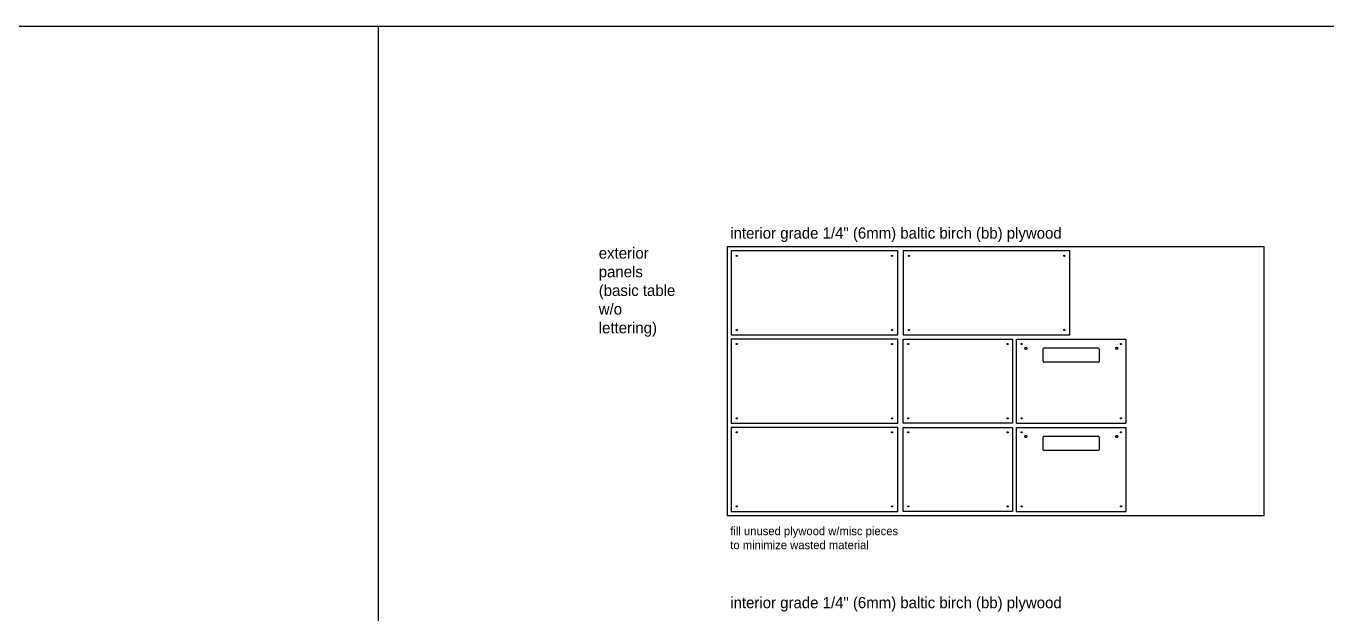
# Model space of a CAD drawing. Header units: inches. Extents: x -747 to 373, y -841 to -415.
# Drawn here: x -415.4 to -183, y -631.9 to -526.9 of the extents above; entities that cross this region are included whole.
import ezdxf

# ---------------------------------------------------------------- set-up
doc = ezdxf.new("R2010")
doc.units = ezdxf.units.IN
doc.header["$MEASUREMENT"] = 0
for name, color, linetype in [('T_ANNO', 6, 'Continuous'), ('T_CUT_HOLE_3_16_INCH', 2, 'Continuous'), ('T_CUT_HOLE_3_8_INCH', 4, 'Continuous'), ('T_CUT_THRU', 7, 'Continuous')]:
    doc.layers.add(name, color=color, linetype=linetype)

msp = doc.modelspace()

# ---------------------------------------------------------------- linework, layer by layer
at = {"layer": 'T_ANNO'}
for p, q in [((-666.26, -526.89), (372.7, -526.89)), ((-352.48, -526.89), (-352.48, -767.12))]:
    msp.add_line(p, q, dxfattribs=at)
msp.add_lwpolyline([(-290.17, -614.31), (-194.17, -614.31), (-194.17, -566.31), (-290.17, -566.31)], close=True, dxfattribs=at)
at = {"layer": 'T_CUT_HOLE_3_16_INCH'}
for p, q in [((-288.51, -567.9), (-288.49, -567.88)), ((-288.51, -567.9), (-288.49, -567.88)), ((-288.51, -567.92), (-288.51, -567.9)), ((-288.51, -567.92), (-288.51, -567.9)), ((-288.51, -567.95), (-288.51, -567.92)), ((-288.51, -567.95), (-288.51, -567.92)), ((-288.51, -567.97), (-288.51, -567.95)), ((-288.51, -567.97), (-288.51, -567.95)), ((-288.5, -567.99), (-288.51, -567.97)), ((-288.5, -567.99), (-288.51, -567.97)), ((-288.48, -568.01), (-288.5, -567.99)), ((-288.48, -568.01), (-288.5, -567.99)), ((-288.49, -567.88), (-288.47, -567.86)), ((-288.49, -567.88), (-288.47, -567.86)), ((-288.46, -568.02), (-288.48, -568.01)), ((-288.46, -568.02), (-288.48, -568.01)), ((-288.47, -567.86), (-288.45, -567.85)), ((-288.47, -567.86), (-288.45, -567.85)), ((-288.44, -568.03), (-288.46, -568.02)), ((-288.44, -568.03), (-288.46, -568.02)), ((-288.45, -567.85), (-288.43, -567.84)), ((-288.45, -567.85), (-288.43, -567.84)), ((-288.41, -568.03), (-288.44, -568.03)), ((-288.41, -568.03), (-288.44, -568.03)), ((-288.43, -567.84), (-288.4, -567.85)), ((-288.43, -567.84), (-288.4, -567.85)), ((-288.39, -568.03), (-288.41, -568.03)), ((-288.39, -568.03), (-288.41, -568.03)), ((-288.4, -567.85), (-288.38, -567.85)), ((-288.4, -567.85), (-288.38, -567.85)), ((-288.37, -568.02), (-288.39, -568.03)), ((-288.37, -568.02), (-288.39, -568.03)), ((-288.38, -567.85), (-288.36, -567.87)), ((-288.38, -567.85), (-288.36, -567.87)), ((-288.35, -568), (-288.37, -568.02)), ((-288.35, -568), (-288.37, -568.02)), ((-288.36, -567.87), (-288.34, -567.89)), ((-288.36, -567.87), (-288.34, -567.89)), ((-288.34, -567.98), (-288.35, -568)), ((-288.34, -567.98), (-288.35, -568)), ((-288.34, -567.89), (-288.33, -567.91)), ((-288.34, -567.89), (-288.33, -567.91)), ((-288.33, -567.96), (-288.34, -567.98)), ((-288.33, -567.96), (-288.34, -567.98)), ((-288.33, -567.91), (-288.33, -567.93)), ((-288.33, -567.91), (-288.33, -567.93)), ((-288.33, -567.93), (-288.33, -567.96)), ((-288.33, -567.93), (-288.33, -567.96)), ((-260.76, -567.9), (-260.74, -567.88)), ((-260.76, -567.92), (-260.76, -567.9)), ((-260.76, -567.95), (-260.76, -567.92)), ((-260.76, -567.97), (-260.76, -567.95)), ((-260.75, -567.99), (-260.76, -567.97)), ((-260.73, -568.01), (-260.75, -567.99)), ((-260.74, -567.88), (-260.72, -567.86)), ((-260.71, -568.02), (-260.73, -568.01)), ((-260.72, -567.86), (-260.7, -567.85)), ((-260.69, -568.03), (-260.71, -568.02)), ((-260.7, -567.85), (-260.68, -567.84)), ((-260.66, -568.03), (-260.69, -568.03)), ((-260.68, -567.84), (-260.65, -567.85)), ((-260.64, -568.03), (-260.66, -568.03)), ((-260.65, -567.85), (-260.63, -567.85)), ((-260.62, -568.02), (-260.64, -568.03)), ((-260.63, -567.85), (-260.61, -567.87)), ((-260.6, -568), (-260.62, -568.02)), ((-260.61, -567.87), (-260.59, -567.89)), ((-260.59, -567.98), (-260.6, -568)), ((-260.59, -567.89), (-260.58, -567.91)), ((-260.58, -567.96), (-260.59, -567.98)), ((-260.58, -567.91), (-260.58, -567.93)), ((-260.58, -567.93), (-260.58, -567.96)), ((-257.76, -567.9), (-257.74, -567.88)), ((-257.76, -567.9), (-257.74, -567.88)), ((-257.76, -567.92), (-257.76, -567.9)), ((-257.76, -567.92), (-257.76, -567.9)), ((-257.76, -567.95), (-257.76, -567.92)), ((-257.76, -567.95), (-257.76, -567.92)), ((-257.76, -567.97), (-257.76, -567.95)), ((-257.76, -567.97), (-257.76, -567.95)), ((-257.75, -567.99), (-257.76, -567.97)), ((-257.75, -567.99), (-257.76, -567.97)), ((-257.73, -568.01), (-257.75, -567.99)), ((-257.73, -568.01), (-257.75, -567.99)), ((-257.74, -567.88), (-257.72, -567.86)), ((-257.74, -567.88), (-257.72, -567.86)), ((-257.71, -568.02), (-257.73, -568.01)), ((-257.71, -568.02), (-257.73, -568.01)), ((-257.72, -567.86), (-257.7, -567.85)), ((-257.72, -567.86), (-257.7, -567.85)), ((-257.69, -568.03), (-257.71, -568.02)), ((-257.69, -568.03), (-257.71, -568.02)), ((-257.7, -567.85), (-257.68, -567.84)), ((-257.7, -567.85), (-257.68, -567.84)), ((-257.66, -568.03), (-257.69, -568.03)), ((-257.66, -568.03), (-257.69, -568.03)), ((-257.68, -567.84), (-257.65, -567.85)), ((-257.68, -567.84), (-257.65, -567.85)), ((-257.64, -568.03), (-257.66, -568.03)), ((-257.64, -568.03), (-257.66, -568.03)), ((-257.65, -567.85), (-257.63, -567.85)), ((-257.65, -567.85), (-257.63, -567.85)), ((-257.62, -568.02), (-257.64, -568.03)), ((-257.62, -568.02), (-257.64, -568.03)), ((-257.63, -567.85), (-257.61, -567.87)), ((-257.63, -567.85), (-257.61, -567.87)), ((-257.6, -568), (-257.62, -568.02)), ((-257.6, -568), (-257.62, -568.02)), ((-257.61, -567.87), (-257.59, -567.89)), ((-257.61, -567.87), (-257.59, -567.89)), ((-257.59, -567.98), (-257.6, -568)), ((-257.59, -567.98), (-257.6, -568)), ((-257.59, -567.89), (-257.58, -567.91)), ((-257.59, -567.89), (-257.58, -567.91)), ((-257.58, -567.96), (-257.59, -567.98)), ((-257.58, -567.96), (-257.59, -567.98)), ((-257.58, -567.91), (-257.58, -567.93)), ((-257.58, -567.91), (-257.58, -567.93)), ((-257.58, -567.93), (-257.58, -567.96)), ((-257.58, -567.93), (-257.58, -567.96)), ((-230.01, -567.9), (-229.99, -567.88)), ((-230.01, -567.92), (-230.01, -567.9)), ((-230.01, -567.95), (-230.01, -567.92)), ((-230.01, -567.97), (-230.01, -567.95)), ((-230, -567.99), (-230.01, -567.97)), ((-229.98, -568.01), (-230, -567.99)), ((-229.99, -567.88), (-229.97, -567.86)), ((-229.96, -568.02), (-229.98, -568.01)), ((-229.97, -567.86), (-229.95, -567.85)), ((-229.94, -568.03), (-229.96, -568.02)), ((-229.95, -567.85), (-229.93, -567.84)), ((-229.91, -568.03), (-229.94, -568.03)), ((-229.93, -567.84), (-229.9, -567.85)), ((-229.89, -568.03), (-229.91, -568.03)), ((-229.9, -567.85), (-229.88, -567.85)), ((-229.87, -568.02), (-229.89, -568.03)), ((-229.88, -567.85), (-229.86, -567.87)), ((-229.85, -568), (-229.87, -568.02)), ((-229.86, -567.87), (-229.84, -567.89)), ((-229.84, -567.98), (-229.85, -568)), ((-229.84, -567.89), (-229.83, -567.91)), ((-229.83, -567.96), (-229.84, -567.98)), ((-229.83, -567.91), (-229.83, -567.93)), ((-229.83, -567.93), (-229.83, -567.96)), ((-288.49, -581.13), (-288.47, -581.11)), ((-288.47, -581.11), (-288.45, -581.1)), ((-288.45, -581.1), (-288.43, -581.09)), ((-288.43, -581.09), (-288.4, -581.1)), ((-288.4, -581.1), (-288.38, -581.1)), ((-288.38, -581.1), (-288.36, -581.12)), ((-288.36, -581.12), (-288.34, -581.14)), ((-260.75, -581.14), (-260.73, -581.12)), ((-260.74, -581.13), (-260.72, -581.11)), ((-260.73, -581.12), (-260.71, -581.11)), ((-260.72, -581.11), (-260.7, -581.1)), ((-260.71, -581.11), (-260.69, -581.1)), ((-260.7, -581.1), (-260.68, -581.09)), ((-260.69, -581.1), (-260.67, -581.1)), ((-260.68, -581.09), (-260.65, -581.1)), ((-260.67, -581.1), (-260.64, -581.1)), ((-260.65, -581.1), (-260.63, -581.1)), ((-260.64, -581.1), (-260.62, -581.11)), ((-260.63, -581.1), (-260.61, -581.12)), ((-260.62, -581.11), (-260.6, -581.13)), ((-260.61, -581.12), (-260.59, -581.14)), ((-257.74, -581.13), (-257.72, -581.11)), ((-257.72, -581.11), (-257.7, -581.1)), ((-257.7, -581.1), (-257.68, -581.09)), ((-257.68, -581.09), (-257.65, -581.1)), ((-257.65, -581.1), (-257.63, -581.1)), ((-257.63, -581.1), (-257.61, -581.12)), ((-257.61, -581.12), (-257.59, -581.14)), ((-230, -581.14), (-229.98, -581.12)), ((-229.99, -581.13), (-229.97, -581.11)), ((-229.98, -581.12), (-229.96, -581.11)), ((-229.97, -581.11), (-229.95, -581.1)), ((-229.96, -581.11), (-229.94, -581.1)), ((-229.95, -581.1), (-229.93, -581.09)), ((-229.94, -581.1), (-229.92, -581.1)), ((-229.93, -581.09), (-229.9, -581.1)), ((-229.92, -581.1), (-229.89, -581.1)), ((-229.9, -581.1), (-229.88, -581.1)), ((-229.89, -581.1), (-229.87, -581.11)), ((-229.88, -581.1), (-229.86, -581.12)), ((-229.87, -581.11), (-229.85, -581.13)), ((-229.86, -581.12), (-229.84, -581.14)), ((-288.51, -581.15), (-288.49, -581.13)), ((-288.51, -581.17), (-288.51, -581.15)), ((-288.51, -581.2), (-288.51, -581.17)), ((-288.51, -581.22), (-288.51, -581.2)), ((-288.5, -581.24), (-288.51, -581.22)), ((-288.48, -581.26), (-288.5, -581.24)), ((-288.46, -581.27), (-288.48, -581.26)), ((-288.44, -581.28), (-288.46, -581.27)), ((-288.41, -581.28), (-288.44, -581.28)), ((-288.39, -581.28), (-288.41, -581.28)), ((-288.37, -581.27), (-288.39, -581.28)), ((-288.35, -581.25), (-288.37, -581.27)), ((-288.34, -581.23), (-288.35, -581.25)), ((-288.34, -581.14), (-288.33, -581.16)), ((-288.33, -581.21), (-288.34, -581.23)), ((-288.33, -581.16), (-288.33, -581.18)), ((-288.33, -581.18), (-288.33, -581.21)), ((-260.76, -581.15), (-260.74, -581.13)), ((-260.76, -581.16), (-260.75, -581.14)), ((-260.76, -581.17), (-260.76, -581.15)), ((-260.76, -581.18), (-260.76, -581.16)), ((-260.76, -581.2), (-260.76, -581.17)), ((-260.76, -581.21), (-260.76, -581.18)), ((-260.76, -581.22), (-260.76, -581.2)), ((-260.75, -581.23), (-260.76, -581.21)), ((-260.75, -581.24), (-260.76, -581.22)), ((-260.74, -581.25), (-260.75, -581.23)), ((-260.73, -581.26), (-260.75, -581.24)), ((-260.72, -581.27), (-260.74, -581.25)), ((-260.71, -581.27), (-260.73, -581.26)), ((-260.7, -581.28), (-260.72, -581.27)), ((-260.69, -581.28), (-260.71, -581.27)), ((-260.68, -581.28), (-260.7, -581.28)), ((-260.66, -581.28), (-260.69, -581.28)), ((-260.65, -581.28), (-260.68, -581.28)), ((-260.64, -581.28), (-260.66, -581.28)), ((-260.63, -581.27), (-260.65, -581.28)), ((-260.62, -581.27), (-260.64, -581.28)), ((-260.61, -581.26), (-260.63, -581.27)), ((-260.6, -581.25), (-260.62, -581.27)), ((-260.59, -581.24), (-260.61, -581.26)), ((-260.6, -581.13), (-260.59, -581.15)), ((-260.59, -581.23), (-260.6, -581.25)), ((-260.59, -581.14), (-260.58, -581.16)), ((-260.59, -581.15), (-260.58, -581.17)), ((-260.58, -581.21), (-260.59, -581.23)), ((-260.58, -581.22), (-260.59, -581.24)), ((-260.58, -581.16), (-260.58, -581.18)), ((-260.58, -581.17), (-260.58, -581.19)), ((-260.58, -581.18), (-260.58, -581.21)), ((-260.58, -581.19), (-260.58, -581.22)), ((-257.76, -581.15), (-257.74, -581.13)), ((-257.76, -581.17), (-257.76, -581.15)), ((-257.76, -581.2), (-257.76, -581.17)), ((-257.76, -581.22), (-257.76, -581.2)), ((-257.75, -581.24), (-257.76, -581.22)), ((-257.73, -581.26), (-257.75, -581.24)), ((-257.71, -581.27), (-257.73, -581.26)), ((-257.69, -581.28), (-257.71, -581.27)), ((-257.66, -581.28), (-257.69, -581.28)), ((-257.64, -581.28), (-257.66, -581.28)), ((-257.62, -581.27), (-257.64, -581.28)), ((-257.6, -581.25), (-257.62, -581.27)), ((-257.59, -581.23), (-257.6, -581.25)), ((-257.59, -581.14), (-257.58, -581.16)), ((-257.58, -581.21), (-257.59, -581.23)), ((-257.58, -581.16), (-257.58, -581.18)), ((-257.58, -581.18), (-257.58, -581.21)), ((-230.01, -581.15), (-229.99, -581.13)), ((-230.01, -581.16), (-230, -581.14)), ((-230.01, -581.17), (-230.01, -581.15)), ((-230.01, -581.18), (-230.01, -581.16)), ((-230.01, -581.2), (-230.01, -581.17)), ((-230.01, -581.21), (-230.01, -581.18)), ((-230.01, -581.22), (-230.01, -581.2)), ((-230, -581.23), (-230.01, -581.21)), ((-230, -581.24), (-230.01, -581.22)), ((-229.99, -581.25), (-230, -581.23)), ((-229.98, -581.26), (-230, -581.24)), ((-229.97, -581.27), (-229.99, -581.25)), ((-229.96, -581.27), (-229.98, -581.26)), ((-229.95, -581.28), (-229.97, -581.27)), ((-229.94, -581.28), (-229.96, -581.27)), ((-229.93, -581.28), (-229.95, -581.28)), ((-229.91, -581.28), (-229.94, -581.28)), ((-229.9, -581.28), (-229.93, -581.28)), ((-229.89, -581.28), (-229.91, -581.28)), ((-229.88, -581.27), (-229.9, -581.28)), ((-229.87, -581.27), (-229.89, -581.28)), ((-229.86, -581.26), (-229.88, -581.27)), ((-229.85, -581.25), (-229.87, -581.27)), ((-229.84, -581.24), (-229.86, -581.26)), ((-229.85, -581.13), (-229.84, -581.15)), ((-229.84, -581.23), (-229.85, -581.25)), ((-229.84, -581.14), (-229.83, -581.16)), ((-229.84, -581.15), (-229.83, -581.17)), ((-229.83, -581.21), (-229.84, -581.23)), ((-229.83, -581.22), (-229.84, -581.24)), ((-229.83, -581.16), (-229.83, -581.18)), ((-229.83, -581.17), (-229.83, -581.19)), ((-229.83, -581.18), (-229.83, -581.21)), ((-229.83, -581.19), (-229.83, -581.22)), ((-288.51, -583.65), (-288.49, -583.63)), ((-288.51, -583.65), (-288.49, -583.63)), ((-288.51, -583.67), (-288.51, -583.65)), ((-288.51, -583.67), (-288.51, -583.65)), ((-288.51, -583.7), (-288.51, -583.67)), ((-288.51, -583.7), (-288.51, -583.67)), ((-288.51, -583.72), (-288.51, -583.7)), ((-288.51, -583.72), (-288.51, -583.7)), ((-288.5, -583.74), (-288.51, -583.72)), ((-288.5, -583.74), (-288.51, -583.72)), ((-288.48, -583.76), (-288.5, -583.74)), ((-288.48, -583.76), (-288.5, -583.74)), ((-288.49, -583.63), (-288.47, -583.61)), ((-288.49, -583.63), (-288.47, -583.61)), ((-288.46, -583.77), (-288.48, -583.76)), ((-288.46, -583.77), (-288.48, -583.76)), ((-288.47, -583.61), (-288.45, -583.6)), ((-288.47, -583.61), (-288.45, -583.6)), ((-288.44, -583.78), (-288.46, -583.77)), ((-288.44, -583.78), (-288.46, -583.77)), ((-288.45, -583.6), (-288.43, -583.59)), ((-288.45, -583.6), (-288.43, -583.59)), ((-288.41, -583.78), (-288.44, -583.78)), ((-288.41, -583.78), (-288.44, -583.78)), ((-288.43, -583.59), (-288.4, -583.6)), ((-288.43, -583.59), (-288.4, -583.6)), ((-288.39, -583.78), (-288.41, -583.78)), ((-288.39, -583.78), (-288.41, -583.78)), ((-288.4, -583.6), (-288.38, -583.6)), ((-288.4, -583.6), (-288.38, -583.6)), ((-288.37, -583.77), (-288.39, -583.78)), ((-288.37, -583.77), (-288.39, -583.78)), ((-288.38, -583.6), (-288.36, -583.62)), ((-288.38, -583.6), (-288.36, -583.62)), ((-288.35, -583.75), (-288.37, -583.77)), ((-288.35, -583.75), (-288.37, -583.77)), ((-288.36, -583.62), (-288.34, -583.64)), ((-288.36, -583.62), (-288.34, -583.64)), ((-288.34, -583.73), (-288.35, -583.75)), ((-288.34, -583.73), (-288.35, -583.75)), ((-288.34, -583.64), (-288.33, -583.66)), ((-288.34, -583.64), (-288.33, -583.66)), ((-288.33, -583.71), (-288.34, -583.73)), ((-288.33, -583.71), (-288.34, -583.73)), ((-288.33, -583.66), (-288.33, -583.68)), ((-288.33, -583.66), (-288.33, -583.68)), ((-288.33, -583.68), (-288.33, -583.71)), ((-288.33, -583.68), (-288.33, -583.71)), ((-260.76, -583.65), (-260.74, -583.63)), ((-260.76, -583.67), (-260.76, -583.65)), ((-260.76, -583.7), (-260.76, -583.67)), ((-260.76, -583.72), (-260.76, -583.7)), ((-260.75, -583.74), (-260.76, -583.72)), ((-260.73, -583.76), (-260.75, -583.74)), ((-260.74, -583.63), (-260.72, -583.61)), ((-260.71, -583.77), (-260.73, -583.76)), ((-260.72, -583.61), (-260.7, -583.6)), ((-260.69, -583.78), (-260.71, -583.77)), ((-260.7, -583.6), (-260.68, -583.59)), ((-260.66, -583.78), (-260.69, -583.78)), ((-260.68, -583.59), (-260.65, -583.6)), ((-260.64, -583.78), (-260.66, -583.78)), ((-260.65, -583.6), (-260.63, -583.6)), ((-260.62, -583.77), (-260.64, -583.78)), ((-260.63, -583.6), (-260.61, -583.62)), ((-260.6, -583.75), (-260.62, -583.77)), ((-260.61, -583.62), (-260.59, -583.64)), ((-260.59, -583.73), (-260.6, -583.75)), ((-260.59, -583.64), (-260.58, -583.66)), ((-260.58, -583.71), (-260.59, -583.73)), ((-260.58, -583.66), (-260.58, -583.68)), ((-260.58, -583.68), (-260.58, -583.71)), ((-257.89, -583.67), (-257.88, -583.65)), ((-257.89, -583.7), (-257.89, -583.67)), ((-257.88, -583.72), (-257.89, -583.7)), ((-257.88, -583.65), (-257.87, -583.63)), ((-257.87, -583.74), (-257.88, -583.72)), ((-257.87, -583.63), (-257.85, -583.61)), ((-257.86, -583.76), (-257.87, -583.74)), ((-257.84, -583.77), (-257.86, -583.76)), ((-257.85, -583.61), (-257.83, -583.6)), ((-257.81, -583.78), (-257.84, -583.77)), ((-257.83, -583.6), (-257.8, -583.59)), ((-257.79, -583.78), (-257.81, -583.78)), ((-257.8, -583.59), (-257.78, -583.6)), ((-257.77, -583.78), (-257.79, -583.78)), ((-257.78, -583.6), (-257.76, -583.6)), ((-257.74, -583.77), (-257.77, -583.78)), ((-257.76, -583.6), (-257.73, -583.62)), ((-257.73, -583.75), (-257.74, -583.77)), ((-257.73, -583.62), (-257.72, -583.64)), ((-257.71, -583.73), (-257.73, -583.75)), ((-257.72, -583.64), (-257.71, -583.66)), ((-257.71, -583.66), (-257.7, -583.68)), ((-257.7, -583.71), (-257.71, -583.73)), ((-257.7, -583.68), (-257.7, -583.71)), ((-240.14, -583.67), (-240.13, -583.65)), ((-240.14, -583.7), (-240.14, -583.67)), ((-240.13, -583.72), (-240.14, -583.7)), ((-240.13, -583.65), (-240.12, -583.63)), ((-240.12, -583.74), (-240.13, -583.72)), ((-240.12, -583.63), (-240.1, -583.61)), ((-240.11, -583.76), (-240.12, -583.74)), ((-240.09, -583.77), (-240.11, -583.76)), ((-240.1, -583.61), (-240.08, -583.6)), ((-240.06, -583.78), (-240.09, -583.77)), ((-240.08, -583.6), (-240.05, -583.59)), ((-240.04, -583.78), (-240.06, -583.78)), ((-240.05, -583.59), (-240.03, -583.6)), ((-240.02, -583.78), (-240.04, -583.78)), ((-240.03, -583.6), (-240.01, -583.6)), ((-239.99, -583.77), (-240.02, -583.78)), ((-240.01, -583.6), (-239.98, -583.62)), ((-239.98, -583.75), (-239.99, -583.77)), ((-239.98, -583.62), (-239.97, -583.64)), ((-239.96, -583.73), (-239.98, -583.75)), ((-239.97, -583.64), (-239.96, -583.66)), ((-239.96, -583.66), (-239.95, -583.68)), ((-239.95, -583.71), (-239.96, -583.73)), ((-239.95, -583.68), (-239.95, -583.71)), ((-237.64, -583.67), (-237.63, -583.65)), ((-237.64, -583.7), (-237.64, -583.67)), ((-237.63, -583.72), (-237.64, -583.7)), ((-237.63, -583.65), (-237.62, -583.63)), ((-237.62, -583.74), (-237.63, -583.72)), ((-237.62, -583.63), (-237.6, -583.61)), ((-237.61, -583.76), (-237.62, -583.74)), ((-237.59, -583.77), (-237.61, -583.76)), ((-237.6, -583.61), (-237.58, -583.6)), ((-237.56, -583.78), (-237.59, -583.77)), ((-237.58, -583.6), (-237.55, -583.59)), ((-237.54, -583.78), (-237.56, -583.78)), ((-237.55, -583.59), (-237.53, -583.6)), ((-237.52, -583.78), (-237.54, -583.78)), ((-237.53, -583.6), (-237.51, -583.6)), ((-237.49, -583.77), (-237.52, -583.78)), ((-237.51, -583.6), (-237.48, -583.62)), ((-237.48, -583.75), (-237.49, -583.77)), ((-237.48, -583.62), (-237.47, -583.64)), ((-237.46, -583.73), (-237.48, -583.75)), ((-237.47, -583.64), (-237.46, -583.66)), ((-237.46, -583.66), (-237.45, -583.68)), ((-237.45, -583.71), (-237.46, -583.73)), ((-237.45, -583.68), (-237.45, -583.71)), ((-219.89, -583.67), (-219.88, -583.65)), ((-219.89, -583.7), (-219.89, -583.67)), ((-219.88, -583.72), (-219.89, -583.7)), ((-219.88, -583.65), (-219.87, -583.63)), ((-219.87, -583.74), (-219.88, -583.72)), ((-219.87, -583.63), (-219.85, -583.61)), ((-219.86, -583.76), (-219.87, -583.74)), ((-219.84, -583.77), (-219.86, -583.76)), ((-219.85, -583.61), (-219.83, -583.6)), ((-219.81, -583.78), (-219.84, -583.77)), ((-219.83, -583.6), (-219.8, -583.59)), ((-219.79, -583.78), (-219.81, -583.78)), ((-219.8, -583.59), (-219.78, -583.6)), ((-219.77, -583.78), (-219.79, -583.78)), ((-219.78, -583.6), (-219.76, -583.6)), ((-219.74, -583.77), (-219.77, -583.78)), ((-219.76, -583.6), (-219.73, -583.62)), ((-219.73, -583.75), (-219.74, -583.77)), ((-219.73, -583.62), (-219.72, -583.64)), ((-219.71, -583.73), (-219.73, -583.75)), ((-219.72, -583.64), (-219.71, -583.66)), ((-219.71, -583.66), (-219.7, -583.68)), ((-219.7, -583.71), (-219.71, -583.73)), ((-219.7, -583.68), (-219.7, -583.71)), ((-288.51, -596.9), (-288.49, -596.88)), ((-288.51, -596.92), (-288.51, -596.9)), ((-288.51, -596.95), (-288.51, -596.92)), ((-288.51, -596.97), (-288.51, -596.95)), ((-288.5, -596.99), (-288.51, -596.97)), ((-288.48, -597.01), (-288.5, -596.99)), ((-288.49, -596.88), (-288.47, -596.86)), ((-288.46, -597.02), (-288.48, -597.01)), ((-288.47, -596.86), (-288.45, -596.85)), ((-288.44, -597.03), (-288.46, -597.02)), ((-288.45, -596.85), (-288.43, -596.84)), ((-288.41, -597.03), (-288.44, -597.03)), ((-288.43, -596.84), (-288.4, -596.85)), ((-288.39, -597.03), (-288.41, -597.03)), ((-288.4, -596.85), (-288.38, -596.85)), ((-288.37, -597.02), (-288.39, -597.03)), ((-288.38, -596.85), (-288.36, -596.87)), ((-288.35, -597), (-288.37, -597.02)), ((-288.36, -596.87), (-288.34, -596.89)), ((-288.34, -596.98), (-288.35, -597)), ((-288.34, -596.89), (-288.33, -596.91)), ((-288.33, -596.96), (-288.34, -596.98)), ((-288.33, -596.91), (-288.33, -596.93)), ((-288.33, -596.93), (-288.33, -596.96)), ((-260.76, -596.9), (-260.74, -596.88)), ((-260.76, -596.91), (-260.75, -596.89)), ((-260.76, -596.92), (-260.76, -596.9)), ((-260.76, -596.93), (-260.76, -596.91)), ((-260.76, -596.95), (-260.76, -596.92)), ((-260.76, -596.96), (-260.76, -596.93)), ((-260.76, -596.97), (-260.76, -596.95)), ((-260.75, -596.98), (-260.76, -596.96)), ((-260.75, -596.99), (-260.76, -596.97)), ((-260.75, -596.89), (-260.73, -596.87)), ((-260.74, -597), (-260.75, -596.98)), ((-260.73, -597.01), (-260.75, -596.99)), ((-260.74, -596.88), (-260.72, -596.86)), ((-260.72, -597.02), (-260.74, -597)), ((-260.73, -596.87), (-260.71, -596.86)), ((-260.71, -597.02), (-260.73, -597.01)), ((-260.72, -596.86), (-260.7, -596.85)), ((-260.7, -597.03), (-260.72, -597.02)), ((-260.71, -596.86), (-260.69, -596.85)), ((-260.69, -597.03), (-260.71, -597.02)), ((-260.7, -596.85), (-260.68, -596.84)), ((-260.68, -597.03), (-260.7, -597.03)), ((-260.69, -596.85), (-260.67, -596.85)), ((-260.66, -597.03), (-260.69, -597.03)), ((-260.68, -596.84), (-260.65, -596.85)), ((-260.65, -597.03), (-260.68, -597.03)), ((-260.67, -596.85), (-260.64, -596.85)), ((-260.64, -597.03), (-260.66, -597.03)), ((-260.65, -596.85), (-260.63, -596.85)), ((-260.63, -597.02), (-260.65, -597.03)), ((-260.64, -596.85), (-260.62, -596.86)), ((-260.62, -597.02), (-260.64, -597.03)), ((-260.63, -596.85), (-260.61, -596.87)), ((-260.61, -597.01), (-260.63, -597.02)), ((-260.62, -596.86), (-260.6, -596.88)), ((-260.6, -597), (-260.62, -597.02)), ((-260.61, -596.87), (-260.59, -596.89)), ((-260.59, -596.99), (-260.61, -597.01)), ((-260.6, -596.88), (-260.59, -596.9)), ((-260.59, -596.98), (-260.6, -597)), ((-260.59, -596.89), (-260.58, -596.91)), ((-260.59, -596.9), (-260.58, -596.92)), ((-260.58, -596.96), (-260.59, -596.98)), ((-260.58, -596.97), (-260.59, -596.99)), ((-260.58, -596.91), (-260.58, -596.93)), ((-260.58, -596.92), (-260.58, -596.94)), ((-260.58, -596.93), (-260.58, -596.96)), ((-260.58, -596.94), (-260.58, -596.97)), ((-257.89, -596.92), (-257.88, -596.9)), ((-257.89, -596.95), (-257.89, -596.92)), ((-257.88, -596.97), (-257.89, -596.95)), ((-257.88, -596.9), (-257.87, -596.88)), ((-257.87, -596.99), (-257.88, -596.97)), ((-257.87, -596.88), (-257.85, -596.86)), ((-257.86, -597.01), (-257.87, -596.99)), ((-257.84, -597.02), (-257.86, -597.01)), ((-257.85, -596.86), (-257.83, -596.85)), ((-257.81, -597.03), (-257.84, -597.02)), ((-257.83, -596.85), (-257.8, -596.84)), ((-257.79, -597.03), (-257.81, -597.03)), ((-257.8, -596.84), (-257.78, -596.85)), ((-257.77, -597.03), (-257.79, -597.03)), ((-257.78, -596.85), (-257.76, -596.85)), ((-257.74, -597.02), (-257.77, -597.03)), ((-257.76, -596.85), (-257.73, -596.87)), ((-257.73, -597), (-257.74, -597.02)), ((-257.73, -596.87), (-257.72, -596.89)), ((-257.71, -596.98), (-257.73, -597)), ((-257.72, -596.89), (-257.71, -596.91)), ((-257.71, -596.91), (-257.7, -596.93)), ((-257.7, -596.96), (-257.71, -596.98)), ((-257.7, -596.93), (-257.7, -596.96)), ((-240.14, -596.92), (-240.13, -596.9)), ((-240.14, -596.95), (-240.14, -596.92)), ((-240.13, -596.97), (-240.14, -596.95)), ((-240.13, -596.9), (-240.12, -596.88)), ((-240.12, -596.99), (-240.13, -596.97)), ((-240.12, -596.88), (-240.1, -596.86)), ((-240.11, -597.01), (-240.12, -596.99)), ((-240.09, -597.02), (-240.11, -597.01)), ((-240.1, -596.86), (-240.08, -596.85)), ((-240.06, -597.03), (-240.09, -597.02)), ((-240.08, -596.85), (-240.05, -596.84)), ((-240.04, -597.03), (-240.06, -597.03)), ((-240.05, -596.84), (-240.03, -596.85)), ((-240.02, -597.03), (-240.04, -597.03)), ((-240.03, -596.85), (-240.01, -596.85)), ((-239.99, -597.02), (-240.02, -597.03)), ((-240.01, -596.85), (-239.98, -596.87)), ((-239.98, -597), (-239.99, -597.02)), ((-239.98, -596.87), (-239.97, -596.89)), ((-239.96, -596.98), (-239.98, -597)), ((-239.97, -596.89), (-239.96, -596.91)), ((-239.96, -596.91), (-239.95, -596.93)), ((-239.95, -596.96), (-239.96, -596.98)), ((-239.95, -596.93), (-239.95, -596.96)), ((-237.64, -596.92), (-237.63, -596.9)), ((-237.64, -596.95), (-237.64, -596.92)), ((-237.63, -596.97), (-237.64, -596.95)), ((-237.63, -596.9), (-237.62, -596.88)), ((-237.62, -596.99), (-237.63, -596.97)), ((-237.62, -596.88), (-237.6, -596.86)), ((-237.61, -597.01), (-237.62, -596.99)), ((-237.59, -597.02), (-237.61, -597.01)), ((-237.6, -596.86), (-237.58, -596.85)), ((-237.56, -597.03), (-237.59, -597.02)), ((-237.58, -596.85), (-237.55, -596.84)), ((-237.54, -597.03), (-237.56, -597.03)), ((-237.55, -596.84), (-237.53, -596.85)), ((-237.52, -597.03), (-237.54, -597.03)), ((-237.53, -596.85), (-237.51, -596.85)), ((-237.49, -597.02), (-237.52, -597.03)), ((-237.51, -596.85), (-237.48, -596.87)), ((-237.48, -597), (-237.49, -597.02)), ((-237.48, -596.87), (-237.47, -596.89)), ((-237.46, -596.98), (-237.48, -597)), ((-237.47, -596.89), (-237.46, -596.91)), ((-237.46, -596.91), (-237.45, -596.93)), ((-237.45, -596.96), (-237.46, -596.98)), ((-237.45, -596.93), (-237.45, -596.96)), ((-219.89, -596.92), (-219.88, -596.9)), ((-219.89, -596.95), (-219.89, -596.92)), ((-219.88, -596.97), (-219.89, -596.95)), ((-219.88, -596.9), (-219.87, -596.88)), ((-219.87, -596.99), (-219.88, -596.97)), ((-219.87, -596.88), (-219.85, -596.86)), ((-219.86, -597.01), (-219.87, -596.99)), ((-219.84, -597.02), (-219.86, -597.01)), ((-219.85, -596.86), (-219.83, -596.85)), ((-219.81, -597.03), (-219.84, -597.02)), ((-219.83, -596.85), (-219.8, -596.84)), ((-219.79, -597.03), (-219.81, -597.03)), ((-219.8, -596.84), (-219.78, -596.85)), ((-219.77, -597.03), (-219.79, -597.03)), ((-219.78, -596.85), (-219.76, -596.85)), ((-219.74, -597.02), (-219.77, -597.03)), ((-219.76, -596.85), (-219.73, -596.87)), ((-219.73, -597), (-219.74, -597.02)), ((-219.73, -596.87), (-219.72, -596.89)), ((-219.71, -596.98), (-219.73, -597)), ((-219.72, -596.89), (-219.71, -596.91)), ((-219.71, -596.91), (-219.7, -596.93)), ((-219.7, -596.96), (-219.71, -596.98)), ((-219.7, -596.93), (-219.7, -596.96)), ((-288.51, -599.4), (-288.49, -599.38)), ((-288.51, -599.4), (-288.49, -599.38)), ((-288.51, -599.42), (-288.51, -599.4)), ((-288.51, -599.42), (-288.51, -599.4)), ((-288.51, -599.45), (-288.51, -599.42)), ((-288.51, -599.45), (-288.51, -599.42)), ((-288.51, -599.47), (-288.51, -599.45)), ((-288.51, -599.47), (-288.51, -599.45)), ((-288.5, -599.49), (-288.51, -599.47)), ((-288.5, -599.49), (-288.51, -599.47)), ((-288.48, -599.51), (-288.5, -599.49)), ((-288.48, -599.51), (-288.5, -599.49)), ((-288.49, -599.38), (-288.47, -599.36)), ((-288.49, -599.38), (-288.47, -599.36)), ((-288.46, -599.52), (-288.48, -599.51)), ((-288.46, -599.52), (-288.48, -599.51)), ((-288.47, -599.36), (-288.45, -599.35)), ((-288.47, -599.36), (-288.45, -599.35)), ((-288.44, -599.53), (-288.46, -599.52)), ((-288.44, -599.53), (-288.46, -599.52)), ((-288.45, -599.35), (-288.43, -599.34)), ((-288.45, -599.35), (-288.43, -599.34)), ((-288.41, -599.53), (-288.44, -599.53)), ((-288.41, -599.53), (-288.44, -599.53)), ((-288.43, -599.34), (-288.4, -599.35)), ((-288.43, -599.34), (-288.4, -599.35)), ((-288.39, -599.53), (-288.41, -599.53)), ((-288.39, -599.53), (-288.41, -599.53)), ((-288.4, -599.35), (-288.38, -599.35)), ((-288.4, -599.35), (-288.38, -599.35)), ((-288.37, -599.52), (-288.39, -599.53)), ((-288.37, -599.52), (-288.39, -599.53)), ((-288.38, -599.35), (-288.36, -599.37)), ((-288.38, -599.35), (-288.36, -599.37)), ((-288.35, -599.5), (-288.37, -599.52)), ((-288.35, -599.5), (-288.37, -599.52)), ((-288.36, -599.37), (-288.34, -599.39)), ((-288.36, -599.37), (-288.34, -599.39)), ((-288.34, -599.48), (-288.35, -599.5)), ((-288.34, -599.48), (-288.35, -599.5)), ((-288.34, -599.39), (-288.33, -599.41)), ((-288.34, -599.39), (-288.33, -599.41)), ((-288.33, -599.46), (-288.34, -599.48)), ((-288.33, -599.46), (-288.34, -599.48)), ((-288.33, -599.41), (-288.33, -599.43)), ((-288.33, -599.41), (-288.33, -599.43)), ((-288.33, -599.43), (-288.33, -599.46)), ((-288.33, -599.43), (-288.33, -599.46)), ((-260.76, -599.4), (-260.74, -599.38)), ((-260.76, -599.42), (-260.76, -599.4)), ((-260.76, -599.45), (-260.76, -599.42)), ((-260.76, -599.47), (-260.76, -599.45)), ((-260.75, -599.49), (-260.76, -599.47)), ((-260.73, -599.51), (-260.75, -599.49)), ((-260.74, -599.38), (-260.72, -599.36)), ((-260.71, -599.52), (-260.73, -599.51)), ((-260.72, -599.36), (-260.7, -599.35)), ((-260.69, -599.53), (-260.71, -599.52)), ((-260.7, -599.35), (-260.68, -599.34)), ((-260.66, -599.53), (-260.69, -599.53)), ((-260.68, -599.34), (-260.65, -599.35)), ((-260.64, -599.53), (-260.66, -599.53)), ((-260.65, -599.35), (-260.63, -599.35)), ((-260.62, -599.52), (-260.64, -599.53)), ((-260.63, -599.35), (-260.61, -599.37)), ((-260.6, -599.5), (-260.62, -599.52)), ((-260.61, -599.37), (-260.59, -599.39)), ((-260.59, -599.48), (-260.6, -599.5)), ((-260.59, -599.39), (-260.58, -599.41)), ((-260.58, -599.46), (-260.59, -599.48)), ((-260.58, -599.41), (-260.58, -599.43)), ((-260.58, -599.43), (-260.58, -599.46)), ((-257.89, -599.42), (-257.88, -599.4)), ((-257.89, -599.45), (-257.89, -599.42)), ((-257.88, -599.47), (-257.89, -599.45)), ((-257.88, -599.4), (-257.87, -599.38)), ((-257.87, -599.49), (-257.88, -599.47)), ((-257.87, -599.38), (-257.85, -599.36)), ((-257.86, -599.51), (-257.87, -599.49)), ((-257.84, -599.52), (-257.86, -599.51)), ((-257.85, -599.36), (-257.83, -599.35)), ((-257.81, -599.53), (-257.84, -599.52)), ((-257.83, -599.35), (-257.8, -599.34)), ((-257.79, -599.53), (-257.81, -599.53)), ((-257.8, -599.34), (-257.78, -599.35)), ((-257.77, -599.53), (-257.79, -599.53)), ((-257.78, -599.35), (-257.76, -599.35)), ((-257.74, -599.52), (-257.77, -599.53)), ((-257.76, -599.35), (-257.73, -599.37)), ((-257.73, -599.5), (-257.74, -599.52)), ((-257.73, -599.37), (-257.72, -599.39)), ((-257.71, -599.48), (-257.73, -599.5)), ((-257.72, -599.39), (-257.71, -599.41)), ((-257.71, -599.41), (-257.7, -599.43)), ((-257.7, -599.46), (-257.71, -599.48)), ((-257.7, -599.43), (-257.7, -599.46)), ((-240.14, -599.42), (-240.13, -599.4)), ((-240.14, -599.45), (-240.14, -599.42)), ((-240.13, -599.47), (-240.14, -599.45)), ((-240.13, -599.4), (-240.12, -599.38)), ((-240.12, -599.49), (-240.13, -599.47)), ((-240.12, -599.38), (-240.1, -599.36)), ((-240.11, -599.51), (-240.12, -599.49)), ((-240.09, -599.52), (-240.11, -599.51)), ((-240.1, -599.36), (-240.08, -599.35)), ((-240.06, -599.53), (-240.09, -599.52)), ((-240.08, -599.35), (-240.05, -599.34)), ((-240.04, -599.53), (-240.06, -599.53)), ((-240.05, -599.34), (-240.03, -599.35)), ((-240.02, -599.53), (-240.04, -599.53)), ((-240.03, -599.35), (-240.01, -599.35)), ((-239.99, -599.52), (-240.02, -599.53)), ((-240.01, -599.35), (-239.98, -599.37)), ((-239.98, -599.5), (-239.99, -599.52)), ((-239.98, -599.37), (-239.97, -599.39)), ((-239.96, -599.48), (-239.98, -599.5)), ((-239.97, -599.39), (-239.96, -599.41)), ((-239.96, -599.41), (-239.95, -599.43)), ((-239.95, -599.46), (-239.96, -599.48)), ((-239.95, -599.43), (-239.95, -599.46)), ((-237.64, -599.42), (-237.63, -599.4)), ((-237.64, -599.45), (-237.64, -599.42)), ((-237.63, -599.47), (-237.64, -599.45)), ((-237.63, -599.4), (-237.62, -599.38)), ((-237.62, -599.49), (-237.63, -599.47)), ((-237.62, -599.38), (-237.6, -599.36)), ((-237.61, -599.51), (-237.62, -599.49)), ((-237.59, -599.52), (-237.61, -599.51)), ((-237.6, -599.36), (-237.58, -599.35)), ((-237.56, -599.53), (-237.59, -599.52)), ((-237.58, -599.35), (-237.55, -599.34)), ((-237.54, -599.53), (-237.56, -599.53)), ((-237.55, -599.34), (-237.53, -599.35)), ((-237.52, -599.53), (-237.54, -599.53)), ((-237.53, -599.35), (-237.51, -599.35)), ((-237.49, -599.52), (-237.52, -599.53)), ((-237.51, -599.35), (-237.48, -599.37)), ((-237.48, -599.5), (-237.49, -599.52)), ((-237.48, -599.37), (-237.47, -599.39)), ((-237.46, -599.48), (-237.48, -599.5)), ((-237.47, -599.39), (-237.46, -599.41)), ((-237.46, -599.41), (-237.45, -599.43)), ((-237.45, -599.46), (-237.46, -599.48)), ((-237.45, -599.43), (-237.45, -599.46)), ((-219.89, -599.42), (-219.88, -599.4)), ((-219.89, -599.45), (-219.89, -599.42)), ((-219.88, -599.47), (-219.89, -599.45)), ((-219.88, -599.4), (-219.87, -599.38)), ((-219.87, -599.49), (-219.88, -599.47)), ((-219.87, -599.38), (-219.85, -599.36)), ((-219.86, -599.51), (-219.87, -599.49)), ((-219.84, -599.52), (-219.86, -599.51)), ((-219.85, -599.36), (-219.83, -599.35)), ((-219.81, -599.53), (-219.84, -599.52)), ((-219.83, -599.35), (-219.8, -599.34)), ((-219.79, -599.53), (-219.81, -599.53)), ((-219.8, -599.34), (-219.78, -599.35)), ((-219.77, -599.53), (-219.79, -599.53)), ((-219.78, -599.35), (-219.76, -599.35)), ((-219.74, -599.52), (-219.77, -599.53)), ((-219.76, -599.35), (-219.73, -599.37)), ((-219.73, -599.5), (-219.74, -599.52)), ((-219.73, -599.37), (-219.72, -599.39)), ((-219.71, -599.48), (-219.73, -599.5)), ((-219.72, -599.39), (-219.71, -599.41)), ((-219.71, -599.41), (-219.7, -599.43)), ((-219.7, -599.46), (-219.71, -599.48)), ((-219.7, -599.43), (-219.7, -599.46)), ((-288.51, -612.65), (-288.49, -612.63)), ((-288.51, -612.67), (-288.51, -612.65)), ((-288.51, -612.7), (-288.51, -612.67)), ((-288.51, -612.72), (-288.51, -612.7)), ((-288.5, -612.74), (-288.51, -612.72)), ((-288.48, -612.76), (-288.5, -612.74)), ((-288.49, -612.63), (-288.47, -612.61)), ((-288.46, -612.77), (-288.48, -612.76)), ((-288.47, -612.61), (-288.45, -612.6)), ((-288.44, -612.78), (-288.46, -612.77)), ((-288.45, -612.6), (-288.43, -612.59)), ((-288.41, -612.78), (-288.44, -612.78)), ((-288.43, -612.59), (-288.4, -612.6)), ((-288.39, -612.78), (-288.41, -612.78)), ((-288.4, -612.6), (-288.38, -612.6)), ((-288.37, -612.77), (-288.39, -612.78)), ((-288.38, -612.6), (-288.36, -612.62)), ((-288.35, -612.75), (-288.37, -612.77)), ((-288.36, -612.62), (-288.34, -612.64)), ((-288.34, -612.73), (-288.35, -612.75)), ((-288.34, -612.64), (-288.33, -612.66)), ((-288.33, -612.71), (-288.34, -612.73)), ((-288.33, -612.66), (-288.33, -612.68)), ((-288.33, -612.68), (-288.33, -612.71)), ((-260.76, -612.65), (-260.74, -612.63)), ((-260.76, -612.66), (-260.75, -612.64)), ((-260.76, -612.67), (-260.76, -612.65)), ((-260.76, -612.68), (-260.76, -612.66)), ((-260.76, -612.7), (-260.76, -612.67)), ((-260.76, -612.71), (-260.76, -612.68)), ((-260.76, -612.72), (-260.76, -612.7)), ((-260.75, -612.73), (-260.76, -612.71)), ((-260.75, -612.74), (-260.76, -612.72)), ((-260.75, -612.64), (-260.73, -612.62)), ((-260.74, -612.75), (-260.75, -612.73)), ((-260.73, -612.76), (-260.75, -612.74)), ((-260.74, -612.63), (-260.72, -612.61)), ((-260.72, -612.77), (-260.74, -612.75)), ((-260.73, -612.62), (-260.71, -612.61)), ((-260.71, -612.77), (-260.73, -612.76)), ((-260.72, -612.61), (-260.7, -612.6)), ((-260.7, -612.78), (-260.72, -612.77)), ((-260.71, -612.61), (-260.69, -612.6)), ((-260.69, -612.78), (-260.71, -612.77)), ((-260.7, -612.6), (-260.68, -612.59)), ((-260.68, -612.78), (-260.7, -612.78)), ((-260.69, -612.6), (-260.67, -612.6)), ((-260.66, -612.78), (-260.69, -612.78)), ((-260.68, -612.59), (-260.65, -612.6)), ((-260.65, -612.78), (-260.68, -612.78)), ((-260.67, -612.6), (-260.64, -612.6)), ((-260.64, -612.78), (-260.66, -612.78)), ((-260.65, -612.6), (-260.63, -612.6)), ((-260.63, -612.77), (-260.65, -612.78)), ((-260.64, -612.6), (-260.62, -612.61)), ((-260.62, -612.77), (-260.64, -612.78)), ((-260.63, -612.6), (-260.61, -612.62)), ((-260.61, -612.76), (-260.63, -612.77)), ((-260.62, -612.61), (-260.6, -612.63)), ((-260.6, -612.75), (-260.62, -612.77)), ((-260.61, -612.62), (-260.59, -612.64)), ((-260.59, -612.74), (-260.61, -612.76)), ((-260.6, -612.63), (-260.59, -612.65)), ((-260.59, -612.73), (-260.6, -612.75)), ((-260.59, -612.64), (-260.58, -612.66)), ((-260.59, -612.65), (-260.58, -612.67)), ((-260.58, -612.71), (-260.59, -612.73)), ((-260.58, -612.72), (-260.59, -612.74)), ((-260.58, -612.66), (-260.58, -612.68)), ((-260.58, -612.67), (-260.58, -612.69)), ((-260.58, -612.68), (-260.58, -612.71)), ((-260.58, -612.69), (-260.58, -612.72)), ((-257.89, -612.67), (-257.88, -612.65)), ((-257.89, -612.7), (-257.89, -612.67)), ((-257.88, -612.72), (-257.89, -612.7)), ((-257.88, -612.65), (-257.87, -612.63)), ((-257.87, -612.74), (-257.88, -612.72)), ((-257.87, -612.63), (-257.85, -612.61)), ((-257.86, -612.76), (-257.87, -612.74)), ((-257.84, -612.77), (-257.86, -612.76)), ((-257.85, -612.61), (-257.83, -612.6)), ((-257.81, -612.78), (-257.84, -612.77)), ((-257.83, -612.6), (-257.8, -612.59)), ((-257.79, -612.78), (-257.81, -612.78)), ((-257.8, -612.59), (-257.78, -612.6)), ((-257.77, -612.78), (-257.79, -612.78)), ((-257.78, -612.6), (-257.76, -612.6)), ((-257.74, -612.77), (-257.77, -612.78)), ((-257.76, -612.6), (-257.73, -612.62)), ((-257.73, -612.75), (-257.74, -612.77)), ((-257.73, -612.62), (-257.72, -612.64)), ((-257.71, -612.73), (-257.73, -612.75)), ((-257.72, -612.64), (-257.71, -612.66)), ((-257.71, -612.66), (-257.7, -612.68)), ((-257.7, -612.71), (-257.71, -612.73)), ((-257.7, -612.68), (-257.7, -612.71)), ((-240.14, -612.67), (-240.13, -612.65)), ((-240.14, -612.7), (-240.14, -612.67)), ((-240.13, -612.72), (-240.14, -612.7)), ((-240.13, -612.65), (-240.12, -612.63)), ((-240.12, -612.74), (-240.13, -612.72)), ((-240.12, -612.63), (-240.1, -612.61)), ((-240.11, -612.76), (-240.12, -612.74)), ((-240.09, -612.77), (-240.11, -612.76)), ((-240.1, -612.61), (-240.08, -612.6)), ((-240.06, -612.78), (-240.09, -612.77)), ((-240.08, -612.6), (-240.05, -612.59)), ((-240.04, -612.78), (-240.06, -612.78)), ((-240.05, -612.59), (-240.03, -612.6)), ((-240.02, -612.78), (-240.04, -612.78)), ((-240.03, -612.6), (-240.01, -612.6)), ((-239.99, -612.77), (-240.02, -612.78)), ((-240.01, -612.6), (-239.98, -612.62)), ((-239.98, -612.75), (-239.99, -612.77)), ((-239.98, -612.62), (-239.97, -612.64)), ((-239.96, -612.73), (-239.98, -612.75)), ((-239.97, -612.64), (-239.96, -612.66)), ((-239.96, -612.66), (-239.95, -612.68)), ((-239.95, -612.71), (-239.96, -612.73)), ((-239.95, -612.68), (-239.95, -612.71)), ((-237.64, -612.67), (-237.63, -612.65)), ((-237.64, -612.7), (-237.64, -612.67)), ((-237.63, -612.72), (-237.64, -612.7)), ((-237.63, -612.65), (-237.62, -612.63)), ((-237.62, -612.74), (-237.63, -612.72)), ((-237.62, -612.63), (-237.6, -612.61)), ((-237.61, -612.76), (-237.62, -612.74)), ((-237.59, -612.77), (-237.61, -612.76)), ((-237.6, -612.61), (-237.58, -612.6)), ((-237.56, -612.78), (-237.59, -612.77)), ((-237.58, -612.6), (-237.55, -612.59)), ((-237.54, -612.78), (-237.56, -612.78)), ((-237.55, -612.59), (-237.53, -612.6)), ((-237.52, -612.78), (-237.54, -612.78)), ((-237.53, -612.6), (-237.51, -612.6)), ((-237.49, -612.77), (-237.52, -612.78)), ((-237.51, -612.6), (-237.48, -612.62)), ((-237.48, -612.75), (-237.49, -612.77)), ((-237.48, -612.62), (-237.47, -612.64)), ((-237.46, -612.73), (-237.48, -612.75)), ((-237.47, -612.64), (-237.46, -612.66)), ((-237.46, -612.66), (-237.45, -612.68)), ((-237.45, -612.71), (-237.46, -612.73)), ((-237.45, -612.68), (-237.45, -612.71)), ((-219.89, -612.67), (-219.88, -612.65)), ((-219.89, -612.7), (-219.89, -612.67)), ((-219.88, -612.72), (-219.89, -612.7)), ((-219.88, -612.65), (-219.87, -612.63)), ((-219.87, -612.74), (-219.88, -612.72)), ((-219.87, -612.63), (-219.85, -612.61)), ((-219.86, -612.76), (-219.87, -612.74)), ((-219.84, -612.77), (-219.86, -612.76)), ((-219.85, -612.61), (-219.83, -612.6)), ((-219.81, -612.78), (-219.84, -612.77)), ((-219.83, -612.6), (-219.8, -612.59)), ((-219.79, -612.78), (-219.81, -612.78)), ((-219.8, -612.59), (-219.78, -612.6)), ((-219.77, -612.78), (-219.79, -612.78)), ((-219.78, -612.6), (-219.76, -612.6)), ((-219.74, -612.77), (-219.77, -612.78)), ((-219.76, -612.6), (-219.73, -612.62)), ((-219.73, -612.75), (-219.74, -612.77)), ((-219.73, -612.62), (-219.72, -612.64)), ((-219.71, -612.73), (-219.73, -612.75)), ((-219.72, -612.64), (-219.71, -612.66)), ((-219.71, -612.66), (-219.7, -612.68)), ((-219.7, -612.71), (-219.71, -612.73)), ((-219.7, -612.68), (-219.7, -612.71))]:
    msp.add_line(p, q, dxfattribs=at)
at = {"layer": 'T_CUT_HOLE_3_8_INCH'}
for p, q in [((-236.98, -584.39), (-236.96, -584.34)), ((-236.98, -584.44), (-236.98, -584.39)), ((-236.98, -584.49), (-236.98, -584.44)), ((-236.96, -584.53), (-236.98, -584.49)), ((-236.96, -584.34), (-236.93, -584.31)), ((-236.93, -584.57), (-236.96, -584.53)), ((-236.93, -584.31), (-236.89, -584.28)), ((-236.89, -584.6), (-236.93, -584.57)), ((-236.89, -584.28), (-236.84, -584.26)), ((-236.85, -584.62), (-236.89, -584.6)), ((-236.8, -584.63), (-236.85, -584.62)), ((-236.84, -584.26), (-236.8, -584.25)), ((-236.8, -584.25), (-236.75, -584.26)), ((-236.75, -584.62), (-236.8, -584.63)), ((-236.75, -584.26), (-236.7, -584.28)), ((-236.7, -584.6), (-236.75, -584.62)), ((-236.7, -584.28), (-236.66, -584.31)), ((-236.66, -584.57), (-236.7, -584.6)), ((-236.66, -584.31), (-236.63, -584.35)), ((-236.63, -584.53), (-236.66, -584.57)), ((-236.63, -584.35), (-236.62, -584.39)), ((-236.62, -584.49), (-236.63, -584.53)), ((-236.62, -584.39), (-236.61, -584.44)), ((-236.61, -584.44), (-236.62, -584.49)), ((-220.73, -584.39), (-220.71, -584.34)), ((-220.73, -584.44), (-220.73, -584.39)), ((-220.73, -584.49), (-220.73, -584.44)), ((-220.71, -584.53), (-220.73, -584.49)), ((-220.71, -584.34), (-220.68, -584.31)), ((-220.68, -584.57), (-220.71, -584.53)), ((-220.68, -584.31), (-220.64, -584.28)), ((-220.64, -584.6), (-220.68, -584.57)), ((-220.64, -584.28), (-220.59, -584.26)), ((-220.59, -584.62), (-220.64, -584.6)), ((-220.59, -584.26), (-220.55, -584.25)), ((-220.55, -584.63), (-220.59, -584.62)), ((-220.55, -584.25), (-220.5, -584.26)), ((-220.5, -584.62), (-220.55, -584.63)), ((-220.5, -584.26), (-220.45, -584.28)), ((-220.45, -584.6), (-220.5, -584.62)), ((-220.45, -584.28), (-220.41, -584.31)), ((-220.41, -584.57), (-220.45, -584.6)), ((-220.41, -584.31), (-220.38, -584.34)), ((-220.38, -584.53), (-220.41, -584.57)), ((-220.38, -584.34), (-220.37, -584.39)), ((-220.37, -584.49), (-220.38, -584.53)), ((-220.37, -584.39), (-220.36, -584.44)), ((-220.36, -584.44), (-220.37, -584.49)), ((-236.98, -600.14), (-236.96, -600.09)), ((-236.98, -600.19), (-236.98, -600.14)), ((-236.98, -600.24), (-236.98, -600.19)), ((-236.96, -600.28), (-236.98, -600.24)), ((-236.96, -600.09), (-236.93, -600.06)), ((-236.93, -600.32), (-236.96, -600.28)), ((-236.93, -600.06), (-236.89, -600.03)), ((-236.89, -600.35), (-236.93, -600.32)), ((-236.89, -600.03), (-236.84, -600.01)), ((-236.85, -600.37), (-236.89, -600.35)), ((-236.8, -600.38), (-236.85, -600.37)), ((-236.84, -600.01), (-236.8, -600)), ((-236.8, -600), (-236.75, -600.01)), ((-236.75, -600.37), (-236.8, -600.38)), ((-236.75, -600.01), (-236.7, -600.03)), ((-236.7, -600.35), (-236.75, -600.37)), ((-236.7, -600.03), (-236.66, -600.06)), ((-236.66, -600.32), (-236.7, -600.35)), ((-236.66, -600.06), (-236.63, -600.1)), ((-236.63, -600.28), (-236.66, -600.32)), ((-236.63, -600.1), (-236.62, -600.14)), ((-236.62, -600.24), (-236.63, -600.28)), ((-236.62, -600.14), (-236.61, -600.19)), ((-236.61, -600.19), (-236.62, -600.24)), ((-220.73, -600.14), (-220.71, -600.09)), ((-220.73, -600.19), (-220.73, -600.14)), ((-220.73, -600.24), (-220.73, -600.19)), ((-220.71, -600.28), (-220.73, -600.24)), ((-220.71, -600.09), (-220.68, -600.06)), ((-220.68, -600.32), (-220.71, -600.28)), ((-220.68, -600.06), (-220.64, -600.03)), ((-220.64, -600.35), (-220.68, -600.32)), ((-220.64, -600.03), (-220.59, -600.01)), ((-220.59, -600.37), (-220.64, -600.35)), ((-220.59, -600.01), (-220.55, -600)), ((-220.55, -600.38), (-220.59, -600.37)), ((-220.55, -600), (-220.5, -600.01)), ((-220.5, -600.37), (-220.55, -600.38)), ((-220.5, -600.01), (-220.45, -600.03)), ((-220.45, -600.35), (-220.5, -600.37)), ((-220.45, -600.03), (-220.41, -600.06)), ((-220.41, -600.32), (-220.45, -600.35)), ((-220.41, -600.06), (-220.38, -600.09)), ((-220.38, -600.28), (-220.41, -600.32)), ((-220.38, -600.09), (-220.37, -600.14)), ((-220.37, -600.24), (-220.38, -600.28)), ((-220.37, -600.14), (-220.36, -600.19)), ((-220.36, -600.19), (-220.37, -600.24))]:
    msp.add_line(p, q, dxfattribs=at)
at = {"layer": 'T_CUT_THRU'}
for p, q in [((-289.42, -567.06), (-289.42, -582.06)), ((-259.67, -567.06), (-289.42, -567.06)), ((-259.67, -582.06), (-259.67, -567.06)), ((-258.67, -567.06), (-258.67, -582.06)), ((-228.92, -567.06), (-258.67, -567.06)), ((-228.92, -582.06), (-228.92, -567.06)), ((-289.42, -582.06), (-259.67, -582.06)), ((-289.42, -582.81), (-289.42, -597.81)), ((-259.67, -582.81), (-289.42, -582.81)), ((-259.67, -597.81), (-259.67, -582.81)), ((-258.67, -582.06), (-228.92, -582.06)), ((-258.67, -597.81), (-258.67, -582.81)), ((-258.67, -582.81), (-239.17, -582.81)), ((-239.17, -582.81), (-239.17, -597.81)), ((-238.42, -597.81), (-238.42, -582.81)), ((-238.42, -582.81), (-218.92, -582.81)), ((-218.92, -582.81), (-218.92, -597.81)), ((-233.67, -586.81), (-233.67, -584.56)), ((-223.8, -584.44), (-233.55, -584.44)), ((-223.67, -584.56), (-223.67, -586.81)), ((-223.8, -586.94), (-233.55, -586.94)), ((-289.42, -597.81), (-259.67, -597.81)), ((-289.42, -598.56), (-289.42, -613.56)), ((-259.67, -598.56), (-289.42, -598.56)), ((-259.67, -613.56), (-259.67, -598.56)), ((-239.17, -597.81), (-258.67, -597.81)), ((-258.67, -613.56), (-258.67, -598.56)), ((-258.67, -598.56), (-239.17, -598.56)), ((-239.17, -598.56), (-239.17, -613.56)), ((-238.42, -597.81), (-218.92, -597.81)), ((-238.42, -613.56), (-238.42, -598.56)), ((-238.42, -598.56), (-218.92, -598.56)), ((-218.92, -598.56), (-218.92, -613.56)), ((-233.67, -602.56), (-233.67, -600.31)), ((-223.8, -600.19), (-233.55, -600.19)), ((-223.67, -600.31), (-223.67, -602.56)), ((-223.8, -602.69), (-233.55, -602.69)), ((-289.42, -613.56), (-259.67, -613.56)), ((-239.17, -613.56), (-258.67, -613.56)), ((-238.42, -613.56), (-218.92, -613.56))]:
    msp.add_line(p, q, dxfattribs=at)
for centre, start, end in [((-233.55, -584.56), 90, 180), ((-223.8, -584.56), 0, 90), ((-233.55, -586.81), 180, 270), ((-223.8, -586.81), 270, 0), ((-233.55, -600.31), 90, 180), ((-223.8, -600.31), 0, 90), ((-233.55, -602.56), 180, 270), ((-223.8, -602.56), 270, 0)]:
    msp.add_arc(centre, 0.125, start, end, dxfattribs=at)

# ---------------------------------------------------------------- texts
at = {"layer": 'T_ANNO', "attachment_point": 1}
for s, width, heights, insert, char_height in [('\\A1;interior grade 1/4" (6mm) baltic birch (bb) plywood ', 97.9339, [0], (-289.59, -562.86), 2), ('exterior\\Ppanels\\P(basic table\\Pw/o\\Plettering)', 30.657, [0], (-313.09, -566.43), 2), ('\\A1;fill unused plywood w/misc pieces\\Pto minimize wasted material', 90.5517, [15.52], (-289.59, -616.32), 1.5), ('\\A1;interior grade 1/4" (6mm) baltic birch (bb) plywood ', 97.9339, [0], (-289.59, -628.86), 2)]:
    msp.add_mtext_dynamic_manual_height_columns(s, width=width, gutter_width=50, heights=heights, dxfattribs=dict(at, insert=insert, char_height=char_height))

doc.saveas('drawing.dxf')
